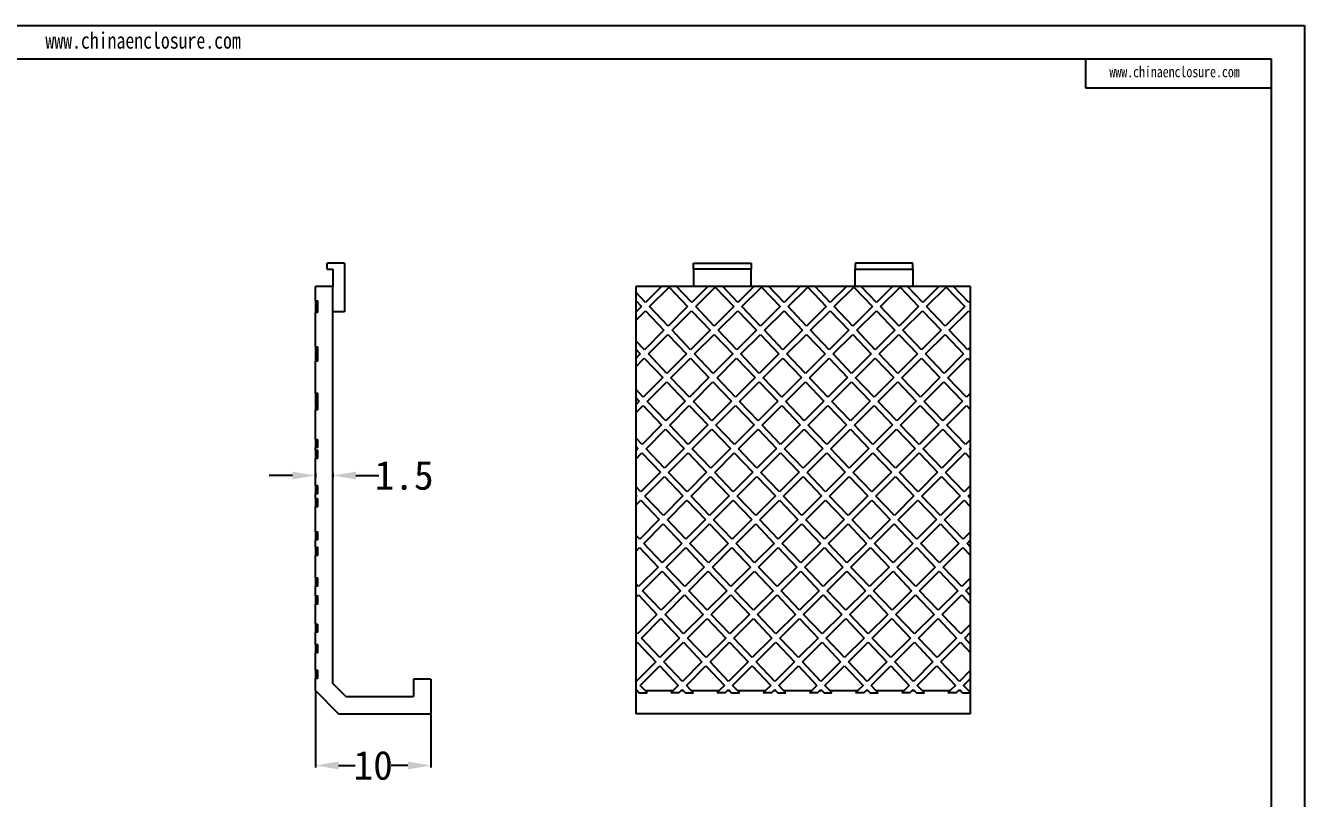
# Model space of a CAD drawing. Header units: millimetres. Extents: x -2140 to -1200, y 2406 to 2649.
# Drawn here: x -1310.7 to -1199.9, y 2460.9 to 2527.8 of the extents above; entities that cross this region are included whole.
import ezdxf

# ---------------------------------------------------------------- set-up
doc = ezdxf.new("R2010")
doc.units = ezdxf.units.MM
doc.layers.add('文字', color=81, linetype='Continuous')
doc.styles.add('宋体', font='', dxfattribs={"width": 0.8, "height": 3.5})
doc.styles.get('宋体').set_extended_font_data('SimSun')
doc.dimstyles.new('2.5', dxfattribs={"dimtxt": 2.5, "dimasz": 2, "dimexe": 0.18, "dimexo": 0.0625, "dimgap": 0.09, "dimtad": 0, "dimdsep": 46, "dimtxsty": 'Standard', "dimcen": 2, "dimclrd": 3, "dimclre": 3, "dimclrt": 256, "dimadec": 0, "dimazin": 2, "dimtfac": 1, "dimtofl": 0, "dimtmove": 0, "dimatfit": 3, "dimfxl": 0, "dimtolj": 1, "dimtzin": 0, "dimarcsym": 0})

# ---------------------------------------------------------------- blocks, each defined once
blk = doc.blocks.new('*D167')
at = {"color": 3, "lineweight": -2, "transparency": 16777216}
for p, q in [((-1287.55, 2488.85), (-1289.55, 2488.85)), ((-1285.55, 2489.09), (-1285.55, 2488.67)), ((-1284.05, 2489.09), (-1284.05, 2488.67)), ((-1282.05, 2488.85), (-1280.05, 2488.85))]:
    blk.add_line(p, q, dxfattribs=at)
at = {"color": 3, "transparency": 16777216}
for points in [[(-1287.55, 2489.18), (-1287.55, 2488.51), (-1285.55, 2488.85)], [(-1282.05, 2489.18), (-1282.05, 2488.51), (-1284.05, 2488.85)]]:
    blk.add_solid(points, dxfattribs=at)
at = {"layer": 'Defpoints', "color": 0, "transparency": 16777216}
for p in [(-1285.55, 2489.16), (-1284.05, 2489.16), (-1284.05, 2488.85)]:
    blk.add_point(p, dxfattribs=at)
at = {"transparency": 16777216, "insert": (-1277.87, 2488.85), "char_height": 2.5, "attachment_point": 5}
blk.add_mtext('\\A1;1.5', dxfattribs=at)
blk = doc.blocks.new('*D168')
at = {"color": 3, "lineweight": -2, "transparency": 16777216}
for p, q in [((-1285.55, 2470.16), (-1285.55, 2463.56)), ((-1275.55, 2468.16), (-1275.55, 2463.56)), ((-1283.55, 2463.74), (-1282.1, 2463.74)), ((-1277.55, 2463.74), (-1279, 2463.74))]:
    blk.add_line(p, q, dxfattribs=at)
at = {"color": 3, "transparency": 16777216}
for points in [[(-1283.55, 2464.08), (-1283.55, 2463.41), (-1285.55, 2463.74)], [(-1277.55, 2464.08), (-1277.55, 2463.41), (-1275.55, 2463.74)]]:
    blk.add_solid(points, dxfattribs=at)
at = {"layer": 'Defpoints', "color": 0, "transparency": 16777216}
for p in [(-1285.55, 2470.22), (-1275.55, 2468.22), (-1285.55, 2463.74)]:
    blk.add_point(p, dxfattribs=at)
at = {"transparency": 16777216, "insert": (-1280.55, 2463.74), "char_height": 2.5, "attachment_point": 5}
blk.add_mtext('\\A1;10', dxfattribs=at)

msp = doc.modelspace()

# ---------------------------------------------------------------- linework, layer by layer
for p, q in [((-1371.67, 2527.808), (-1199.903, 2527.808)), ((-1199.903, 2527.808), (-1199.903, 2406.357)), ((-1367.226, 2524.917), (-1202.795, 2524.917)), ((-1218.86, 2524.917), (-1218.86, 2522.406)), ((-1202.795, 2524.917), (-1202.795, 2409.248)), ((-1218.86, 2522.406), (-1202.795, 2522.406))]:
    msp.add_line(p, q)
at = {"color": 7, "linetype": 'Continuous', "lineweight": 25}
for p, q in [((-1284.548, 2506.724), (-1284.548, 2507.224)), ((-1283.048, 2507.224), (-1284.548, 2507.224)), ((-1284.548, 2506.724), (-1284.048, 2506.724)), ((-1284.048, 2506.724), (-1284.048, 2505.224)), ((-1283.048, 2507.224), (-1283.048, 2503.024)), ((-1252.817, 2507.224), (-1247.817, 2507.224)), ((-1252.817, 2506.724), (-1252.817, 2507.224)), ((-1247.817, 2506.724), (-1252.817, 2506.724)), ((-1252.817, 2506.724), (-1252.817, 2505.224)), ((-1247.817, 2507.224), (-1247.817, 2506.724)), ((-1247.817, 2505.224), (-1247.817, 2506.724)), ((-1233.817, 2507.224), (-1238.817, 2507.224)), ((-1238.817, 2507.224), (-1238.817, 2506.724)), ((-1238.817, 2506.724), (-1233.817, 2506.724)), ((-1238.817, 2505.224), (-1238.817, 2506.724)), ((-1233.817, 2506.724), (-1233.817, 2507.224)), ((-1233.817, 2506.724), (-1233.817, 2505.224)), ((-1285.548, 2503.981), (-1285.548, 2505.224)), ((-1284.048, 2505.224), (-1285.548, 2505.224)), ((-1284.048, 2470.845), (-1284.048, 2505.224)), ((-1257.817, 2505.224), (-1257.817, 2504.731)), ((-1255.574, 2505.224), (-1257.817, 2505.224)), ((-1255.574, 2505.224), (-1256.964, 2503.834)), ((-1254.285, 2505.224), (-1255.574, 2505.224)), ((-1252.964, 2503.834), (-1254.285, 2505.224)), ((-1251.574, 2505.224), (-1254.285, 2505.224)), ((-1251.574, 2505.224), (-1252.964, 2503.834)), ((-1250.285, 2505.224), (-1251.574, 2505.224)), ((-1248.964, 2503.834), (-1250.285, 2505.224)), ((-1247.574, 2505.224), (-1250.285, 2505.224)), ((-1247.574, 2505.224), (-1248.964, 2503.834)), ((-1246.285, 2505.224), (-1247.574, 2505.224)), ((-1244.964, 2503.834), (-1246.285, 2505.224)), ((-1243.574, 2505.224), (-1246.285, 2505.224)), ((-1243.574, 2505.224), (-1244.964, 2503.834)), ((-1242.285, 2505.224), (-1243.574, 2505.224)), ((-1240.964, 2503.834), (-1242.285, 2505.224)), ((-1239.574, 2505.224), (-1242.285, 2505.224)), ((-1239.574, 2505.224), (-1240.964, 2503.834)), ((-1238.285, 2505.224), (-1239.574, 2505.224)), ((-1236.964, 2503.834), (-1238.285, 2505.224)), ((-1235.574, 2505.224), (-1238.285, 2505.224)), ((-1235.574, 2505.224), (-1236.964, 2503.834)), ((-1234.285, 2505.224), (-1235.574, 2505.224)), ((-1232.964, 2503.834), (-1234.285, 2505.224)), ((-1231.574, 2505.224), (-1234.285, 2505.224)), ((-1231.574, 2505.224), (-1232.964, 2503.834)), ((-1230.285, 2505.224), (-1231.574, 2505.224)), ((-1228.964, 2503.834), (-1230.285, 2505.224)), ((-1228.817, 2505.224), (-1230.285, 2505.224)), ((-1228.817, 2503.981), (-1228.817, 2505.224)), ((-1256.964, 2503.834), (-1257.817, 2504.731)), ((-1257.817, 2504.731), (-1257.817, 2504.006)), ((-1256.619, 2503.472), (-1254.922, 2505.169)), ((-1254.922, 2505.169), (-1253.318, 2503.48)), ((-1252.619, 2503.472), (-1250.922, 2505.169)), ((-1250.922, 2505.169), (-1249.318, 2503.48)), ((-1248.619, 2503.472), (-1246.922, 2505.169)), ((-1246.922, 2505.169), (-1245.318, 2503.48)), ((-1244.619, 2503.472), (-1242.922, 2505.169)), ((-1242.922, 2505.169), (-1241.318, 2503.48)), ((-1240.619, 2503.472), (-1238.922, 2505.169)), ((-1238.922, 2505.169), (-1237.318, 2503.48)), ((-1236.619, 2503.472), (-1234.922, 2505.169)), ((-1234.922, 2505.169), (-1233.318, 2503.48)), ((-1232.619, 2503.472), (-1230.922, 2505.169)), ((-1230.922, 2505.169), (-1229.318, 2503.48)), ((-1285.548, 2503.981), (-1285.348, 2503.981)), ((-1285.548, 2503.981), (-1285.548, 2503.834)), ((-1285.548, 2503.834), (-1285.348, 2503.834)), ((-1285.548, 2503.834), (-1285.548, 2503.48)), ((-1285.348, 2503.48), (-1285.548, 2503.48)), ((-1285.548, 2503.48), (-1285.548, 2503.118)), ((-1285.548, 2503.118), (-1285.348, 2503.118)), ((-1285.548, 2503.118), (-1285.548, 2502.954)), ((-1285.348, 2502.954), (-1285.348, 2503.981)), ((-1283.048, 2503.024), (-1284.048, 2503.024)), ((-1257.817, 2504.006), (-1257.817, 2502.981)), ((-1257.817, 2504.006), (-1257.318, 2503.48)), ((-1257.318, 2503.48), (-1257.817, 2502.981)), ((-1257.817, 2502.274), (-1256.973, 2503.118)), ((-1256.973, 2503.118), (-1255.368, 2501.43)), ((-1255.014, 2501.784), (-1256.619, 2503.472)), ((-1253.318, 2503.48), (-1255.014, 2501.784)), ((-1254.67, 2501.421), (-1252.973, 2503.118)), ((-1252.973, 2503.118), (-1251.368, 2501.43)), ((-1251.014, 2501.784), (-1252.619, 2503.472)), ((-1249.318, 2503.48), (-1251.014, 2501.784)), ((-1250.67, 2501.421), (-1248.973, 2503.118)), ((-1248.973, 2503.118), (-1247.368, 2501.43)), ((-1247.014, 2501.784), (-1248.619, 2503.472)), ((-1245.318, 2503.48), (-1247.014, 2501.784)), ((-1246.67, 2501.421), (-1244.973, 2503.118)), ((-1244.973, 2503.118), (-1243.368, 2501.43)), ((-1243.014, 2501.784), (-1244.619, 2503.472)), ((-1241.318, 2503.48), (-1243.014, 2501.784)), ((-1242.67, 2501.421), (-1240.973, 2503.118)), ((-1240.973, 2503.118), (-1239.368, 2501.43)), ((-1239.014, 2501.784), (-1240.619, 2503.472)), ((-1237.318, 2503.48), (-1239.014, 2501.784)), ((-1238.67, 2501.421), (-1236.973, 2503.118)), ((-1236.973, 2503.118), (-1235.368, 2501.43)), ((-1235.014, 2501.784), (-1236.619, 2503.472)), ((-1233.318, 2503.48), (-1235.014, 2501.784)), ((-1234.67, 2501.421), (-1232.973, 2503.118)), ((-1232.973, 2503.118), (-1231.368, 2501.43)), ((-1231.014, 2501.784), (-1232.619, 2503.472)), ((-1229.318, 2503.48), (-1231.014, 2501.784)), ((-1230.67, 2501.421), (-1228.973, 2503.118)), ((-1228.973, 2503.118), (-1228.817, 2502.954)), ((-1228.817, 2503.981), (-1228.964, 2503.834)), ((-1228.817, 2502.954), (-1228.817, 2503.981)), ((-1285.548, 2499.981), (-1285.548, 2502.954)), ((-1285.348, 2502.954), (-1285.548, 2502.954)), ((-1257.817, 2502.981), (-1257.817, 2502.274)), ((-1257.817, 2502.274), (-1257.817, 2500.524)), ((-1228.817, 2499.981), (-1228.817, 2502.954)), ((-1255.368, 2501.43), (-1257.065, 2499.733)), ((-1256.72, 2499.371), (-1255.023, 2501.068)), ((-1255.023, 2501.068), (-1253.419, 2499.38)), ((-1253.065, 2499.733), (-1254.67, 2501.421)), ((-1251.368, 2501.43), (-1253.065, 2499.733)), ((-1252.72, 2499.371), (-1251.023, 2501.068)), ((-1251.023, 2501.068), (-1249.419, 2499.38)), ((-1249.065, 2499.733), (-1250.67, 2501.421)), ((-1247.368, 2501.43), (-1249.065, 2499.733)), ((-1248.72, 2499.371), (-1247.023, 2501.068)), ((-1247.023, 2501.068), (-1245.419, 2499.38)), ((-1245.065, 2499.733), (-1246.67, 2501.421)), ((-1243.368, 2501.43), (-1245.065, 2499.733)), ((-1244.72, 2499.371), (-1243.023, 2501.068)), ((-1243.023, 2501.068), (-1241.419, 2499.38)), ((-1241.065, 2499.733), (-1242.67, 2501.421)), ((-1239.368, 2501.43), (-1241.065, 2499.733)), ((-1240.72, 2499.371), (-1239.023, 2501.068)), ((-1239.023, 2501.068), (-1237.419, 2499.38)), ((-1237.065, 2499.733), (-1238.67, 2501.421)), ((-1235.368, 2501.43), (-1237.065, 2499.733)), ((-1236.72, 2499.371), (-1235.023, 2501.068)), ((-1235.023, 2501.068), (-1233.419, 2499.38)), ((-1233.065, 2499.733), (-1234.67, 2501.421)), ((-1231.368, 2501.43), (-1233.065, 2499.733)), ((-1232.72, 2499.371), (-1231.023, 2501.068)), ((-1231.023, 2501.068), (-1229.419, 2499.38)), ((-1229.065, 2499.733), (-1230.67, 2501.421)), ((-1285.548, 2499.981), (-1285.348, 2499.981)), ((-1285.548, 2499.981), (-1285.548, 2499.733)), ((-1285.548, 2499.733), (-1285.348, 2499.733)), ((-1285.548, 2499.733), (-1285.548, 2499.38)), ((-1285.348, 2498.747), (-1285.348, 2499.981)), ((-1257.065, 2499.733), (-1257.817, 2500.524)), ((-1257.817, 2500.524), (-1257.817, 2499.798)), ((-1257.817, 2499.798), (-1257.817, 2498.981)), ((-1257.817, 2499.798), (-1257.419, 2499.38)), ((-1228.817, 2499.981), (-1229.065, 2499.733)), ((-1228.817, 2498.747), (-1228.817, 2499.981)), ((-1285.348, 2499.38), (-1285.548, 2499.38)), ((-1285.548, 2499.38), (-1285.548, 2499.017)), ((-1285.548, 2499.017), (-1285.548, 2498.747)), ((-1285.548, 2499.017), (-1285.348, 2499.017)), ((-1285.548, 2495.981), (-1285.548, 2498.747)), ((-1285.348, 2498.747), (-1285.548, 2498.747)), ((-1257.419, 2499.38), (-1257.817, 2498.981)), ((-1257.817, 2498.274), (-1257.074, 2499.017)), ((-1257.817, 2498.981), (-1257.817, 2498.274)), ((-1257.074, 2499.017), (-1255.469, 2497.329)), ((-1255.115, 2497.683), (-1256.72, 2499.371)), ((-1253.419, 2499.38), (-1255.115, 2497.683)), ((-1254.771, 2497.32), (-1253.074, 2499.017)), ((-1253.074, 2499.017), (-1251.469, 2497.329)), ((-1251.115, 2497.683), (-1252.72, 2499.371)), ((-1249.419, 2499.38), (-1251.115, 2497.683)), ((-1250.771, 2497.32), (-1249.074, 2499.017)), ((-1249.074, 2499.017), (-1247.469, 2497.329)), ((-1247.115, 2497.683), (-1248.72, 2499.371)), ((-1245.419, 2499.38), (-1247.115, 2497.683)), ((-1246.771, 2497.32), (-1245.074, 2499.017)), ((-1245.074, 2499.017), (-1243.469, 2497.329)), ((-1243.115, 2497.683), (-1244.72, 2499.371)), ((-1241.419, 2499.38), (-1243.115, 2497.683)), ((-1242.771, 2497.32), (-1241.074, 2499.017)), ((-1241.074, 2499.017), (-1239.469, 2497.329)), ((-1239.115, 2497.683), (-1240.72, 2499.371)), ((-1237.419, 2499.38), (-1239.115, 2497.683)), ((-1238.771, 2497.32), (-1237.074, 2499.017)), ((-1237.074, 2499.017), (-1235.469, 2497.329)), ((-1235.115, 2497.683), (-1236.72, 2499.371)), ((-1233.419, 2499.38), (-1235.115, 2497.683)), ((-1234.771, 2497.32), (-1233.074, 2499.017)), ((-1233.074, 2499.017), (-1231.469, 2497.329)), ((-1231.115, 2497.683), (-1232.72, 2499.371)), ((-1229.419, 2499.38), (-1231.115, 2497.683)), ((-1230.771, 2497.32), (-1229.074, 2499.017)), ((-1229.074, 2499.017), (-1228.817, 2498.747)), ((-1228.817, 2495.981), (-1228.817, 2498.747)), ((-1257.817, 2498.274), (-1257.817, 2496.317)), ((-1255.469, 2497.329), (-1257.166, 2495.632)), ((-1256.821, 2495.27), (-1255.124, 2496.967)), ((-1255.124, 2496.967), (-1253.52, 2495.279)), ((-1253.166, 2495.632), (-1254.771, 2497.32)), ((-1251.469, 2497.329), (-1253.166, 2495.632)), ((-1252.821, 2495.27), (-1251.124, 2496.967)), ((-1251.124, 2496.967), (-1249.52, 2495.279)), ((-1249.166, 2495.632), (-1250.771, 2497.32)), ((-1247.469, 2497.329), (-1249.166, 2495.632)), ((-1248.821, 2495.27), (-1247.124, 2496.967)), ((-1247.124, 2496.967), (-1245.52, 2495.279)), ((-1245.166, 2495.632), (-1246.771, 2497.32)), ((-1243.469, 2497.329), (-1245.166, 2495.632)), ((-1244.821, 2495.27), (-1243.124, 2496.967)), ((-1243.124, 2496.967), (-1241.52, 2495.279)), ((-1241.166, 2495.632), (-1242.771, 2497.32)), ((-1239.469, 2497.329), (-1241.166, 2495.632)), ((-1240.821, 2495.27), (-1239.124, 2496.967)), ((-1239.124, 2496.967), (-1237.52, 2495.279)), ((-1237.166, 2495.632), (-1238.771, 2497.32)), ((-1235.469, 2497.329), (-1237.166, 2495.632)), ((-1236.821, 2495.27), (-1235.124, 2496.967)), ((-1235.124, 2496.967), (-1233.52, 2495.279)), ((-1233.166, 2495.632), (-1234.771, 2497.32)), ((-1231.469, 2497.329), (-1233.166, 2495.632)), ((-1232.821, 2495.27), (-1231.124, 2496.967)), ((-1231.124, 2496.967), (-1229.52, 2495.279)), ((-1229.166, 2495.632), (-1230.771, 2497.32)), ((-1285.548, 2495.981), (-1285.348, 2495.981)), ((-1285.548, 2495.981), (-1285.548, 2495.632)), ((-1285.548, 2495.632), (-1285.348, 2495.632)), ((-1285.548, 2495.632), (-1285.548, 2495.279)), ((-1285.348, 2495.279), (-1285.548, 2495.279)), ((-1285.548, 2495.279), (-1285.548, 2495.274)), ((-1285.548, 2495.265), (-1285.548, 2495.274)), ((-1285.348, 2495.274), (-1285.548, 2495.274)), ((-1285.548, 2495.265), (-1285.348, 2495.265)), ((-1285.548, 2495.265), (-1285.548, 2494.916)), ((-1285.348, 2495.274), (-1285.348, 2495.981)), ((-1285.348, 2494.539), (-1285.348, 2495.265)), ((-1257.166, 2495.632), (-1257.817, 2496.317)), ((-1257.817, 2496.317), (-1257.817, 2495.591)), ((-1257.817, 2495.591), (-1257.817, 2494.981)), ((-1257.817, 2495.591), (-1257.52, 2495.279)), ((-1257.52, 2495.279), (-1257.817, 2494.981)), ((-1255.216, 2493.582), (-1256.821, 2495.27)), ((-1253.52, 2495.279), (-1255.216, 2493.582)), ((-1251.216, 2493.582), (-1252.821, 2495.27)), ((-1249.52, 2495.279), (-1251.216, 2493.582)), ((-1247.216, 2493.582), (-1248.821, 2495.27)), ((-1245.52, 2495.279), (-1247.216, 2493.582)), ((-1243.216, 2493.582), (-1244.821, 2495.27)), ((-1241.52, 2495.279), (-1243.216, 2493.582)), ((-1239.216, 2493.582), (-1240.821, 2495.27)), ((-1237.52, 2495.279), (-1239.216, 2493.582)), ((-1235.216, 2493.582), (-1236.821, 2495.27)), ((-1233.52, 2495.279), (-1235.216, 2493.582)), ((-1231.216, 2493.582), (-1232.821, 2495.27)), ((-1229.52, 2495.279), (-1231.216, 2493.582)), ((-1228.817, 2495.981), (-1229.166, 2495.632)), ((-1228.821, 2495.27), (-1228.817, 2495.274)), ((-1228.817, 2495.265), (-1228.821, 2495.27)), ((-1228.817, 2495.274), (-1228.817, 2495.981)), ((-1228.817, 2495.265), (-1228.817, 2495.274)), ((-1228.817, 2494.539), (-1228.817, 2495.265)), ((-1285.548, 2494.916), (-1285.348, 2494.916)), ((-1285.548, 2494.916), (-1285.548, 2494.539)), ((-1285.548, 2491.981), (-1285.548, 2494.539)), ((-1285.348, 2494.539), (-1285.548, 2494.539)), ((-1257.817, 2494.981), (-1257.817, 2494.274)), ((-1257.817, 2494.274), (-1257.175, 2494.916)), ((-1257.817, 2494.274), (-1257.817, 2492.11)), ((-1257.175, 2494.916), (-1255.57, 2493.228)), ((-1254.872, 2493.219), (-1253.175, 2494.916)), ((-1253.175, 2494.916), (-1251.57, 2493.228)), ((-1250.872, 2493.219), (-1249.175, 2494.916)), ((-1249.175, 2494.916), (-1247.57, 2493.228)), ((-1246.872, 2493.219), (-1245.175, 2494.916)), ((-1245.175, 2494.916), (-1243.57, 2493.228)), ((-1242.872, 2493.219), (-1241.175, 2494.916)), ((-1241.175, 2494.916), (-1239.57, 2493.228)), ((-1238.872, 2493.219), (-1237.175, 2494.916)), ((-1237.175, 2494.916), (-1235.57, 2493.228)), ((-1234.872, 2493.219), (-1233.175, 2494.916)), ((-1233.175, 2494.916), (-1231.57, 2493.228)), ((-1230.872, 2493.219), (-1229.175, 2494.916)), ((-1229.175, 2494.916), (-1228.817, 2494.539)), ((-1228.817, 2491.981), (-1228.817, 2494.539)), ((-1255.57, 2493.228), (-1257.267, 2491.531)), ((-1253.267, 2491.531), (-1254.872, 2493.219)), ((-1251.57, 2493.228), (-1253.267, 2491.531)), ((-1249.267, 2491.531), (-1250.872, 2493.219)), ((-1247.57, 2493.228), (-1249.267, 2491.531)), ((-1245.267, 2491.531), (-1246.872, 2493.219)), ((-1243.57, 2493.228), (-1245.267, 2491.531)), ((-1241.267, 2491.531), (-1242.872, 2493.219)), ((-1239.57, 2493.228), (-1241.267, 2491.531)), ((-1237.267, 2491.531), (-1238.872, 2493.219)), ((-1235.57, 2493.228), (-1237.267, 2491.531)), ((-1233.267, 2491.531), (-1234.872, 2493.219)), ((-1231.57, 2493.228), (-1233.267, 2491.531)), ((-1229.267, 2491.531), (-1230.872, 2493.219)), ((-1285.548, 2491.981), (-1285.348, 2491.981)), ((-1285.548, 2491.981), (-1285.548, 2491.531)), ((-1285.348, 2491.274), (-1285.348, 2491.981)), ((-1257.267, 2491.531), (-1257.817, 2492.11)), ((-1257.817, 2492.11), (-1257.817, 2491.384)), ((-1256.922, 2491.169), (-1255.225, 2492.866)), ((-1255.225, 2492.866), (-1253.62, 2491.178)), ((-1252.922, 2491.169), (-1251.225, 2492.866)), ((-1251.225, 2492.866), (-1249.62, 2491.178)), ((-1248.922, 2491.169), (-1247.225, 2492.866)), ((-1247.225, 2492.866), (-1245.62, 2491.178)), ((-1244.922, 2491.169), (-1243.225, 2492.866)), ((-1243.225, 2492.866), (-1241.62, 2491.178)), ((-1240.922, 2491.169), (-1239.225, 2492.866)), ((-1239.225, 2492.866), (-1237.62, 2491.178)), ((-1236.922, 2491.169), (-1235.225, 2492.866)), ((-1235.225, 2492.866), (-1233.62, 2491.178)), ((-1232.922, 2491.169), (-1231.225, 2492.866)), ((-1231.225, 2492.866), (-1229.62, 2491.178)), ((-1228.817, 2491.981), (-1229.267, 2491.531)), ((-1228.817, 2491.274), (-1228.817, 2491.981)), ((-1285.548, 2491.531), (-1285.348, 2491.531)), ((-1285.548, 2491.531), (-1285.548, 2491.274)), ((-1285.548, 2491.058), (-1285.548, 2491.274)), ((-1285.348, 2491.274), (-1285.548, 2491.274)), ((-1285.548, 2491.058), (-1285.348, 2491.058)), ((-1285.548, 2491.058), (-1285.548, 2490.815)), ((-1285.348, 2490.332), (-1285.348, 2491.058)), ((-1257.817, 2491.384), (-1257.817, 2490.981)), ((-1257.817, 2491.384), (-1257.62, 2491.178)), ((-1257.62, 2491.178), (-1257.817, 2490.981)), ((-1257.817, 2490.981), (-1257.817, 2490.274)), ((-1255.317, 2489.481), (-1256.922, 2491.169)), ((-1253.62, 2491.178), (-1255.317, 2489.481)), ((-1251.317, 2489.481), (-1252.922, 2491.169)), ((-1249.62, 2491.178), (-1251.317, 2489.481)), ((-1247.317, 2489.481), (-1248.922, 2491.169)), ((-1245.62, 2491.178), (-1247.317, 2489.481)), ((-1243.317, 2489.481), (-1244.922, 2491.169)), ((-1241.62, 2491.178), (-1243.317, 2489.481)), ((-1239.317, 2489.481), (-1240.922, 2491.169)), ((-1237.62, 2491.178), (-1239.317, 2489.481)), ((-1235.317, 2489.481), (-1236.922, 2491.169)), ((-1233.62, 2491.178), (-1235.317, 2489.481)), ((-1231.317, 2489.481), (-1232.922, 2491.169)), ((-1229.62, 2491.178), (-1231.317, 2489.481)), ((-1228.922, 2491.169), (-1228.817, 2491.274)), ((-1228.817, 2491.058), (-1228.922, 2491.169)), ((-1228.817, 2491.058), (-1228.817, 2491.274)), ((-1228.817, 2490.332), (-1228.817, 2491.058)), ((-1285.548, 2490.815), (-1285.348, 2490.815)), ((-1285.548, 2490.815), (-1285.548, 2490.332)), ((-1285.548, 2487.981), (-1285.548, 2490.332)), ((-1285.348, 2490.332), (-1285.548, 2490.332)), ((-1257.817, 2490.274), (-1257.276, 2490.815)), ((-1257.817, 2490.274), (-1257.817, 2487.903)), ((-1257.276, 2490.815), (-1255.671, 2489.127)), ((-1254.973, 2489.118), (-1253.276, 2490.815)), ((-1253.276, 2490.815), (-1251.671, 2489.127)), ((-1250.973, 2489.118), (-1249.276, 2490.815)), ((-1249.276, 2490.815), (-1247.671, 2489.127)), ((-1246.973, 2489.118), (-1245.276, 2490.815)), ((-1245.276, 2490.815), (-1243.671, 2489.127)), ((-1242.973, 2489.118), (-1241.276, 2490.815)), ((-1241.276, 2490.815), (-1239.671, 2489.127)), ((-1238.973, 2489.118), (-1237.276, 2490.815)), ((-1237.276, 2490.815), (-1235.671, 2489.127)), ((-1234.973, 2489.118), (-1233.276, 2490.815)), ((-1233.276, 2490.815), (-1231.671, 2489.127)), ((-1230.973, 2489.118), (-1229.276, 2490.815)), ((-1229.276, 2490.815), (-1228.817, 2490.332)), ((-1228.817, 2487.981), (-1228.817, 2490.332)), ((-1255.671, 2489.127), (-1257.368, 2487.43)), ((-1257.023, 2487.068), (-1255.326, 2488.765)), ((-1255.326, 2488.765), (-1253.721, 2487.077)), ((-1253.368, 2487.43), (-1254.973, 2489.118)), ((-1251.671, 2489.127), (-1253.368, 2487.43)), ((-1253.023, 2487.068), (-1251.326, 2488.765)), ((-1251.326, 2488.765), (-1249.721, 2487.077)), ((-1249.368, 2487.43), (-1250.973, 2489.118)), ((-1247.671, 2489.127), (-1249.368, 2487.43)), ((-1249.023, 2487.068), (-1247.326, 2488.765)), ((-1247.326, 2488.765), (-1245.721, 2487.077)), ((-1245.368, 2487.43), (-1246.973, 2489.118)), ((-1243.671, 2489.127), (-1245.368, 2487.43)), ((-1245.023, 2487.068), (-1243.326, 2488.765)), ((-1243.326, 2488.765), (-1241.721, 2487.077)), ((-1241.368, 2487.43), (-1242.973, 2489.118)), ((-1239.671, 2489.127), (-1241.368, 2487.43)), ((-1241.023, 2487.068), (-1239.326, 2488.765)), ((-1239.326, 2488.765), (-1237.721, 2487.077)), ((-1237.368, 2487.43), (-1238.973, 2489.118)), ((-1235.671, 2489.127), (-1237.368, 2487.43)), ((-1237.023, 2487.068), (-1235.326, 2488.765)), ((-1235.326, 2488.765), (-1233.721, 2487.077)), ((-1233.368, 2487.43), (-1234.973, 2489.118)), ((-1231.671, 2489.127), (-1233.368, 2487.43)), ((-1233.023, 2487.068), (-1231.326, 2488.765)), ((-1231.326, 2488.765), (-1229.721, 2487.077)), ((-1229.368, 2487.43), (-1230.973, 2489.118)), ((-1285.548, 2487.981), (-1285.348, 2487.981)), ((-1285.548, 2487.981), (-1285.548, 2487.43)), ((-1285.348, 2487.274), (-1285.348, 2487.981)), ((-1257.368, 2487.43), (-1257.817, 2487.903)), ((-1257.817, 2487.903), (-1257.817, 2487.177)), ((-1228.817, 2487.981), (-1229.368, 2487.43)), ((-1228.817, 2487.274), (-1228.817, 2487.981)), ((-1285.548, 2487.43), (-1285.348, 2487.43)), ((-1285.548, 2487.43), (-1285.548, 2487.274)), ((-1285.548, 2486.851), (-1285.548, 2487.274)), ((-1285.348, 2487.274), (-1285.548, 2487.274)), ((-1285.548, 2486.851), (-1285.348, 2486.851)), ((-1285.548, 2486.851), (-1285.548, 2486.714)), ((-1285.548, 2486.714), (-1285.348, 2486.714)), ((-1285.548, 2486.714), (-1285.548, 2486.125)), ((-1285.348, 2486.125), (-1285.348, 2486.851)), ((-1257.817, 2487.177), (-1257.817, 2486.981)), ((-1257.817, 2487.177), (-1257.721, 2487.077)), ((-1257.721, 2487.077), (-1257.817, 2486.981)), ((-1257.817, 2486.981), (-1257.817, 2486.274)), ((-1257.817, 2486.274), (-1257.377, 2486.714)), ((-1257.377, 2486.714), (-1255.772, 2485.026)), ((-1255.418, 2485.38), (-1257.023, 2487.068)), ((-1253.721, 2487.077), (-1255.418, 2485.38)), ((-1255.074, 2485.017), (-1253.377, 2486.714)), ((-1253.377, 2486.714), (-1251.772, 2485.026)), ((-1251.418, 2485.38), (-1253.023, 2487.068)), ((-1249.721, 2487.077), (-1251.418, 2485.38)), ((-1251.074, 2485.017), (-1249.377, 2486.714)), ((-1249.377, 2486.714), (-1247.772, 2485.026)), ((-1247.418, 2485.38), (-1249.023, 2487.068)), ((-1245.721, 2487.077), (-1247.418, 2485.38)), ((-1247.074, 2485.017), (-1245.377, 2486.714)), ((-1245.377, 2486.714), (-1243.772, 2485.026)), ((-1243.418, 2485.38), (-1245.023, 2487.068)), ((-1241.721, 2487.077), (-1243.418, 2485.38)), ((-1243.074, 2485.017), (-1241.377, 2486.714)), ((-1241.377, 2486.714), (-1239.772, 2485.026)), ((-1239.418, 2485.38), (-1241.023, 2487.068)), ((-1237.721, 2487.077), (-1239.418, 2485.38)), ((-1239.074, 2485.017), (-1237.377, 2486.714)), ((-1237.377, 2486.714), (-1235.772, 2485.026)), ((-1235.418, 2485.38), (-1237.023, 2487.068)), ((-1233.721, 2487.077), (-1235.418, 2485.38)), ((-1235.074, 2485.017), (-1233.377, 2486.714)), ((-1233.377, 2486.714), (-1231.772, 2485.026)), ((-1231.418, 2485.38), (-1233.023, 2487.068)), ((-1229.721, 2487.077), (-1231.418, 2485.38)), ((-1231.074, 2485.017), (-1229.377, 2486.714)), ((-1229.377, 2486.714), (-1228.817, 2486.125)), ((-1229.023, 2487.068), (-1228.817, 2487.274)), ((-1228.817, 2486.851), (-1229.023, 2487.068)), ((-1228.817, 2486.851), (-1228.817, 2487.274)), ((-1228.817, 2486.125), (-1228.817, 2486.851)), ((-1285.548, 2483.981), (-1285.548, 2486.125)), ((-1285.348, 2486.125), (-1285.548, 2486.125)), ((-1257.817, 2486.274), (-1257.817, 2483.695)), ((-1228.817, 2483.981), (-1228.817, 2486.125)), ((-1255.772, 2485.026), (-1257.469, 2483.329)), ((-1257.124, 2482.967), (-1255.427, 2484.664)), ((-1255.427, 2484.664), (-1253.822, 2482.976)), ((-1253.469, 2483.329), (-1255.074, 2485.017)), ((-1251.772, 2485.026), (-1253.469, 2483.329)), ((-1253.124, 2482.967), (-1251.427, 2484.664)), ((-1251.427, 2484.664), (-1249.822, 2482.976)), ((-1249.469, 2483.329), (-1251.074, 2485.017)), ((-1247.772, 2485.026), (-1249.469, 2483.329)), ((-1249.124, 2482.967), (-1247.427, 2484.664)), ((-1247.427, 2484.664), (-1245.822, 2482.976)), ((-1245.469, 2483.329), (-1247.074, 2485.017)), ((-1243.772, 2485.026), (-1245.469, 2483.329)), ((-1245.124, 2482.967), (-1243.427, 2484.664)), ((-1243.427, 2484.664), (-1241.822, 2482.976)), ((-1241.469, 2483.329), (-1243.074, 2485.017)), ((-1239.772, 2485.026), (-1241.469, 2483.329)), ((-1241.124, 2482.967), (-1239.427, 2484.664)), ((-1239.427, 2484.664), (-1237.822, 2482.976)), ((-1237.469, 2483.329), (-1239.074, 2485.017)), ((-1235.772, 2485.026), (-1237.469, 2483.329)), ((-1237.124, 2482.967), (-1235.427, 2484.664)), ((-1235.427, 2484.664), (-1233.822, 2482.976)), ((-1233.469, 2483.329), (-1235.074, 2485.017)), ((-1231.772, 2485.026), (-1233.469, 2483.329)), ((-1233.124, 2482.967), (-1231.427, 2484.664)), ((-1231.427, 2484.664), (-1229.822, 2482.976)), ((-1229.469, 2483.329), (-1231.074, 2485.017)), ((-1285.548, 2483.981), (-1285.348, 2483.981)), ((-1285.548, 2483.981), (-1285.548, 2483.329)), ((-1285.548, 2483.329), (-1285.348, 2483.329)), ((-1285.548, 2483.329), (-1285.548, 2483.274)), ((-1285.548, 2482.644), (-1285.548, 2483.274)), ((-1285.348, 2483.274), (-1285.548, 2483.274)), ((-1285.348, 2483.274), (-1285.348, 2483.981)), ((-1257.469, 2483.329), (-1257.817, 2483.695)), ((-1257.817, 2483.695), (-1257.817, 2482.274)), ((-1228.817, 2483.981), (-1229.469, 2483.329)), ((-1229.124, 2482.967), (-1228.817, 2483.274)), ((-1228.817, 2483.274), (-1228.817, 2483.981)), ((-1228.817, 2482.644), (-1228.817, 2483.274)), ((-1285.548, 2482.644), (-1285.348, 2482.644)), ((-1285.548, 2482.644), (-1285.548, 2482.613)), ((-1285.548, 2482.613), (-1285.348, 2482.613)), ((-1285.548, 2482.613), (-1285.548, 2481.918)), ((-1285.348, 2481.918), (-1285.348, 2482.644)), ((-1257.817, 2482.274), (-1257.478, 2482.613)), ((-1257.817, 2482.274), (-1257.817, 2479.488)), ((-1257.478, 2482.613), (-1255.873, 2480.925)), ((-1255.519, 2481.279), (-1257.124, 2482.967)), ((-1253.822, 2482.976), (-1255.519, 2481.279)), ((-1255.175, 2480.916), (-1253.478, 2482.613)), ((-1253.478, 2482.613), (-1251.873, 2480.925)), ((-1251.519, 2481.279), (-1253.124, 2482.967)), ((-1249.822, 2482.976), (-1251.519, 2481.279)), ((-1251.175, 2480.916), (-1249.478, 2482.613)), ((-1249.478, 2482.613), (-1247.873, 2480.925)), ((-1247.519, 2481.279), (-1249.124, 2482.967)), ((-1245.822, 2482.976), (-1247.519, 2481.279)), ((-1247.175, 2480.916), (-1245.478, 2482.613)), ((-1245.478, 2482.613), (-1243.873, 2480.925)), ((-1243.519, 2481.279), (-1245.124, 2482.967)), ((-1241.822, 2482.976), (-1243.519, 2481.279)), ((-1243.175, 2480.916), (-1241.478, 2482.613)), ((-1241.478, 2482.613), (-1239.873, 2480.925)), ((-1239.519, 2481.279), (-1241.124, 2482.967)), ((-1237.822, 2482.976), (-1239.519, 2481.279)), ((-1239.175, 2480.916), (-1237.478, 2482.613)), ((-1237.478, 2482.613), (-1235.873, 2480.925)), ((-1235.519, 2481.279), (-1237.124, 2482.967)), ((-1233.822, 2482.976), (-1235.519, 2481.279)), ((-1235.175, 2480.916), (-1233.478, 2482.613)), ((-1233.478, 2482.613), (-1231.873, 2480.925)), ((-1231.519, 2481.279), (-1233.124, 2482.967)), ((-1229.822, 2482.976), (-1231.519, 2481.279)), ((-1231.175, 2480.916), (-1229.478, 2482.613)), ((-1229.478, 2482.613), (-1228.817, 2481.918)), ((-1228.817, 2482.644), (-1229.124, 2482.967)), ((-1228.817, 2481.918), (-1228.817, 2482.644)), ((-1285.548, 2479.981), (-1285.548, 2481.918)), ((-1285.348, 2481.918), (-1285.548, 2481.918)), ((-1255.873, 2480.925), (-1257.57, 2479.228)), ((-1253.57, 2479.228), (-1255.175, 2480.916)), ((-1251.873, 2480.925), (-1253.57, 2479.228)), ((-1249.57, 2479.228), (-1251.175, 2480.916)), ((-1247.873, 2480.925), (-1249.57, 2479.228)), ((-1245.57, 2479.228), (-1247.175, 2480.916)), ((-1243.873, 2480.925), (-1245.57, 2479.228)), ((-1241.57, 2479.228), (-1243.175, 2480.916)), ((-1239.873, 2480.925), (-1241.57, 2479.228)), ((-1237.57, 2479.228), (-1239.175, 2480.916)), ((-1235.873, 2480.925), (-1237.57, 2479.228)), ((-1233.57, 2479.228), (-1235.175, 2480.916)), ((-1231.873, 2480.925), (-1233.57, 2479.228)), ((-1229.57, 2479.228), (-1231.175, 2480.916)), ((-1228.817, 2479.981), (-1228.817, 2481.918)), ((-1285.548, 2479.981), (-1285.348, 2479.981)), ((-1285.548, 2479.981), (-1285.548, 2479.274)), ((-1285.348, 2479.274), (-1285.348, 2479.981)), ((-1257.225, 2478.866), (-1255.528, 2480.563)), ((-1255.528, 2480.563), (-1253.923, 2478.875)), ((-1253.225, 2478.866), (-1251.528, 2480.563)), ((-1251.528, 2480.563), (-1249.923, 2478.875)), ((-1249.225, 2478.866), (-1247.528, 2480.563)), ((-1247.528, 2480.563), (-1245.923, 2478.875)), ((-1245.225, 2478.866), (-1243.528, 2480.563)), ((-1243.528, 2480.563), (-1241.923, 2478.875)), ((-1241.225, 2478.866), (-1239.528, 2480.563)), ((-1239.528, 2480.563), (-1237.923, 2478.875)), ((-1237.225, 2478.866), (-1235.528, 2480.563)), ((-1235.528, 2480.563), (-1233.923, 2478.875)), ((-1233.225, 2478.866), (-1231.528, 2480.563)), ((-1231.528, 2480.563), (-1229.923, 2478.875)), ((-1228.817, 2479.981), (-1229.57, 2479.228)), ((-1228.817, 2479.274), (-1228.817, 2479.981)), ((-1285.548, 2478.436), (-1285.548, 2479.274)), ((-1285.348, 2479.274), (-1285.548, 2479.274)), ((-1257.57, 2479.228), (-1257.817, 2479.488)), ((-1257.817, 2479.488), (-1257.817, 2478.274)), ((-1255.62, 2477.178), (-1257.225, 2478.866)), ((-1253.923, 2478.875), (-1255.62, 2477.178)), ((-1251.62, 2477.178), (-1253.225, 2478.866)), ((-1249.923, 2478.875), (-1251.62, 2477.178)), ((-1247.62, 2477.178), (-1249.225, 2478.866)), ((-1245.923, 2478.875), (-1247.62, 2477.178)), ((-1243.62, 2477.178), (-1245.225, 2478.866)), ((-1241.923, 2478.875), (-1243.62, 2477.178)), ((-1239.62, 2477.178), (-1241.225, 2478.866)), ((-1237.923, 2478.875), (-1239.62, 2477.178)), ((-1235.62, 2477.178), (-1237.225, 2478.866)), ((-1233.923, 2478.875), (-1235.62, 2477.178)), ((-1231.62, 2477.178), (-1233.225, 2478.866)), ((-1229.923, 2478.875), (-1231.62, 2477.178)), ((-1229.225, 2478.866), (-1228.817, 2479.274)), ((-1228.817, 2478.436), (-1229.225, 2478.866)), ((-1228.817, 2478.436), (-1228.817, 2479.274)), ((-1285.548, 2478.436), (-1285.348, 2478.436)), ((-1285.548, 2478.436), (-1285.548, 2477.711)), ((-1285.548, 2475.981), (-1285.548, 2477.711)), ((-1285.348, 2477.711), (-1285.548, 2477.711)), ((-1285.348, 2477.711), (-1285.348, 2478.436)), ((-1257.817, 2478.274), (-1257.579, 2478.512)), ((-1257.817, 2478.274), (-1257.817, 2475.281)), ((-1257.579, 2478.512), (-1255.974, 2476.824)), ((-1255.276, 2476.815), (-1253.579, 2478.512)), ((-1253.579, 2478.512), (-1251.974, 2476.824)), ((-1251.276, 2476.815), (-1249.579, 2478.512)), ((-1249.579, 2478.512), (-1247.974, 2476.824)), ((-1247.276, 2476.815), (-1245.579, 2478.512)), ((-1245.579, 2478.512), (-1243.974, 2476.824)), ((-1243.276, 2476.815), (-1241.579, 2478.512)), ((-1241.579, 2478.512), (-1239.974, 2476.824)), ((-1239.276, 2476.815), (-1237.579, 2478.512)), ((-1237.579, 2478.512), (-1235.974, 2476.824)), ((-1235.276, 2476.815), (-1233.579, 2478.512)), ((-1233.579, 2478.512), (-1231.974, 2476.824)), ((-1231.276, 2476.815), (-1229.579, 2478.512)), ((-1229.579, 2478.512), (-1228.817, 2477.711)), ((-1228.817, 2477.711), (-1228.817, 2478.436)), ((-1228.817, 2475.981), (-1228.817, 2477.711)), ((-1255.974, 2476.824), (-1257.671, 2475.127)), ((-1257.326, 2474.765), (-1255.629, 2476.462)), ((-1255.629, 2476.462), (-1254.024, 2474.774)), ((-1253.671, 2475.127), (-1255.276, 2476.815)), ((-1251.974, 2476.824), (-1253.671, 2475.127)), ((-1253.326, 2474.765), (-1251.629, 2476.462)), ((-1251.629, 2476.462), (-1250.024, 2474.774)), ((-1249.671, 2475.127), (-1251.276, 2476.815)), ((-1247.974, 2476.824), (-1249.671, 2475.127)), ((-1249.326, 2474.765), (-1247.629, 2476.462)), ((-1247.629, 2476.462), (-1246.024, 2474.774)), ((-1245.671, 2475.127), (-1247.276, 2476.815)), ((-1243.974, 2476.824), (-1245.671, 2475.127)), ((-1245.326, 2474.765), (-1243.629, 2476.462)), ((-1243.629, 2476.462), (-1242.024, 2474.774)), ((-1241.671, 2475.127), (-1243.276, 2476.815)), ((-1239.974, 2476.824), (-1241.671, 2475.127)), ((-1241.326, 2474.765), (-1239.629, 2476.462)), ((-1239.629, 2476.462), (-1238.024, 2474.774)), ((-1237.671, 2475.127), (-1239.276, 2476.815)), ((-1235.974, 2476.824), (-1237.671, 2475.127)), ((-1237.326, 2474.765), (-1235.629, 2476.462)), ((-1235.629, 2476.462), (-1234.024, 2474.774)), ((-1233.671, 2475.127), (-1235.276, 2476.815)), ((-1231.974, 2476.824), (-1233.671, 2475.127)), ((-1233.326, 2474.765), (-1231.629, 2476.462)), ((-1231.629, 2476.462), (-1230.024, 2474.774)), ((-1229.671, 2475.127), (-1231.276, 2476.815)), ((-1285.548, 2475.981), (-1285.348, 2475.981)), ((-1285.548, 2475.981), (-1285.548, 2475.274)), ((-1285.348, 2475.274), (-1285.348, 2475.981)), ((-1228.817, 2475.981), (-1229.671, 2475.127)), ((-1228.817, 2475.274), (-1228.817, 2475.981)), ((-1285.548, 2474.229), (-1285.548, 2475.274)), ((-1285.348, 2475.274), (-1285.548, 2475.274)), ((-1285.548, 2474.229), (-1285.348, 2474.229)), ((-1285.548, 2474.229), (-1285.548, 2473.504)), ((-1285.348, 2473.504), (-1285.348, 2474.229)), ((-1257.671, 2475.127), (-1257.817, 2475.281)), ((-1257.817, 2475.281), (-1257.817, 2474.274)), ((-1257.817, 2474.274), (-1257.68, 2474.411)), ((-1257.817, 2474.274), (-1257.817, 2471.074)), ((-1257.68, 2474.411), (-1256.075, 2472.723)), ((-1255.721, 2473.077), (-1257.326, 2474.765)), ((-1254.024, 2474.774), (-1255.721, 2473.077)), ((-1255.377, 2472.714), (-1253.68, 2474.411)), ((-1253.68, 2474.411), (-1252.075, 2472.723)), ((-1251.721, 2473.077), (-1253.326, 2474.765)), ((-1250.024, 2474.774), (-1251.721, 2473.077)), ((-1251.377, 2472.714), (-1249.68, 2474.411)), ((-1249.68, 2474.411), (-1248.075, 2472.723)), ((-1247.721, 2473.077), (-1249.326, 2474.765)), ((-1246.024, 2474.774), (-1247.721, 2473.077)), ((-1247.377, 2472.714), (-1245.68, 2474.411)), ((-1245.68, 2474.411), (-1244.075, 2472.723)), ((-1243.721, 2473.077), (-1245.326, 2474.765)), ((-1242.024, 2474.774), (-1243.721, 2473.077)), ((-1243.377, 2472.714), (-1241.68, 2474.411)), ((-1241.68, 2474.411), (-1240.075, 2472.723)), ((-1239.721, 2473.077), (-1241.326, 2474.765)), ((-1238.024, 2474.774), (-1239.721, 2473.077)), ((-1239.377, 2472.714), (-1237.68, 2474.411)), ((-1237.68, 2474.411), (-1236.075, 2472.723)), ((-1235.721, 2473.077), (-1237.326, 2474.765)), ((-1234.024, 2474.774), (-1235.721, 2473.077)), ((-1235.377, 2472.714), (-1233.68, 2474.411)), ((-1233.68, 2474.411), (-1232.075, 2472.723)), ((-1231.721, 2473.077), (-1233.326, 2474.765)), ((-1230.024, 2474.774), (-1231.721, 2473.077)), ((-1231.377, 2472.714), (-1229.68, 2474.411)), ((-1229.68, 2474.411), (-1228.817, 2473.504)), ((-1229.326, 2474.765), (-1228.817, 2475.274)), ((-1228.817, 2474.229), (-1229.326, 2474.765)), ((-1228.817, 2474.229), (-1228.817, 2475.274)), ((-1228.817, 2473.504), (-1228.817, 2474.229)), ((-1285.548, 2471.981), (-1285.548, 2473.504)), ((-1285.348, 2473.504), (-1285.548, 2473.504)), ((-1228.817, 2471.981), (-1228.817, 2473.504)), ((-1256.075, 2472.723), (-1257.772, 2471.026)), ((-1257.427, 2470.664), (-1255.73, 2472.361)), ((-1255.73, 2472.361), (-1254.125, 2470.673)), ((-1253.772, 2471.026), (-1255.377, 2472.714)), ((-1252.075, 2472.723), (-1253.772, 2471.026)), ((-1253.427, 2470.664), (-1251.73, 2472.361)), ((-1251.73, 2472.361), (-1250.125, 2470.673)), ((-1249.772, 2471.026), (-1251.377, 2472.714)), ((-1248.075, 2472.723), (-1249.772, 2471.026)), ((-1249.427, 2470.664), (-1247.73, 2472.361)), ((-1247.73, 2472.361), (-1246.125, 2470.673)), ((-1245.772, 2471.026), (-1247.377, 2472.714)), ((-1244.075, 2472.723), (-1245.772, 2471.026)), ((-1245.427, 2470.664), (-1243.73, 2472.361)), ((-1243.73, 2472.361), (-1242.125, 2470.673)), ((-1241.772, 2471.026), (-1243.377, 2472.714)), ((-1240.075, 2472.723), (-1241.772, 2471.026)), ((-1241.427, 2470.664), (-1239.73, 2472.361)), ((-1239.73, 2472.361), (-1238.125, 2470.673)), ((-1237.772, 2471.026), (-1239.377, 2472.714)), ((-1236.075, 2472.723), (-1237.772, 2471.026)), ((-1237.427, 2470.664), (-1235.73, 2472.361)), ((-1235.73, 2472.361), (-1234.125, 2470.673)), ((-1233.772, 2471.026), (-1235.377, 2472.714)), ((-1232.075, 2472.723), (-1233.772, 2471.026)), ((-1233.427, 2470.664), (-1231.73, 2472.361)), ((-1231.73, 2472.361), (-1230.125, 2470.673)), ((-1229.772, 2471.026), (-1231.377, 2472.714)), ((-1285.548, 2471.981), (-1285.348, 2471.981)), ((-1285.548, 2471.981), (-1285.548, 2471.274)), ((-1285.548, 2470.224), (-1285.548, 2471.274)), ((-1285.348, 2471.274), (-1285.548, 2471.274)), ((-1285.348, 2471.274), (-1285.348, 2471.981)), ((-1277.048, 2471.224), (-1277.048, 2469.724)), ((-1275.548, 2471.224), (-1277.048, 2471.224)), ((-1275.548, 2471.224), (-1275.548, 2468.224)), ((-1257.772, 2471.026), (-1257.817, 2471.074)), ((-1257.817, 2471.074), (-1257.817, 2470.274)), ((-1228.817, 2471.981), (-1229.772, 2471.026)), ((-1229.427, 2470.664), (-1228.817, 2471.274)), ((-1228.817, 2471.274), (-1228.817, 2471.981)), ((-1228.817, 2470.224), (-1228.817, 2471.274)), ((-1283.548, 2468.224), (-1285.548, 2470.224)), ((-1282.926, 2469.724), (-1284.048, 2470.845)), ((-1257.817, 2470.274), (-1257.781, 2470.31)), ((-1257.817, 2470.274), (-1257.817, 2470.224)), ((-1257.817, 2470.224), (-1257.699, 2470.224)), ((-1257.817, 2470.224), (-1257.817, 2468.224)), ((-1257.781, 2470.31), (-1257.699, 2470.224)), ((-1257.699, 2470.224), (-1257.508, 2470.024)), ((-1257.508, 2470.024), (-1256.819, 2470.024)), ((-1257.009, 2470.224), (-1257.427, 2470.664)), ((-1256.819, 2470.024), (-1257.009, 2470.224)), ((-1257.009, 2470.224), (-1254.574, 2470.224)), ((-1254.574, 2470.224), (-1254.774, 2470.024)), ((-1254.067, 2470.024), (-1254.774, 2470.024)), ((-1254.125, 2470.673), (-1254.574, 2470.224)), ((-1254.067, 2470.024), (-1253.867, 2470.224)), ((-1253.867, 2470.224), (-1253.781, 2470.31)), ((-1253.867, 2470.224), (-1253.699, 2470.224)), ((-1253.781, 2470.31), (-1253.699, 2470.224)), ((-1253.699, 2470.224), (-1253.508, 2470.024)), ((-1253.508, 2470.024), (-1252.819, 2470.024)), ((-1253.009, 2470.224), (-1253.427, 2470.664)), ((-1252.819, 2470.024), (-1253.009, 2470.224)), ((-1253.009, 2470.224), (-1250.574, 2470.224)), ((-1250.574, 2470.224), (-1250.774, 2470.024)), ((-1250.067, 2470.024), (-1250.774, 2470.024)), ((-1250.125, 2470.673), (-1250.574, 2470.224)), ((-1250.067, 2470.024), (-1249.867, 2470.224)), ((-1249.867, 2470.224), (-1249.781, 2470.31)), ((-1249.867, 2470.224), (-1249.699, 2470.224)), ((-1249.781, 2470.31), (-1249.699, 2470.224)), ((-1249.699, 2470.224), (-1249.508, 2470.024)), ((-1249.508, 2470.024), (-1248.819, 2470.024)), ((-1249.009, 2470.224), (-1249.427, 2470.664)), ((-1248.819, 2470.024), (-1249.009, 2470.224)), ((-1249.009, 2470.224), (-1246.574, 2470.224)), ((-1246.574, 2470.224), (-1246.774, 2470.024)), ((-1246.067, 2470.024), (-1246.774, 2470.024)), ((-1246.125, 2470.673), (-1246.574, 2470.224)), ((-1246.067, 2470.024), (-1245.867, 2470.224)), ((-1245.867, 2470.224), (-1245.781, 2470.31)), ((-1245.867, 2470.224), (-1245.699, 2470.224)), ((-1245.781, 2470.31), (-1245.699, 2470.224)), ((-1245.699, 2470.224), (-1245.508, 2470.024)), ((-1245.508, 2470.024), (-1244.819, 2470.024)), ((-1245.009, 2470.224), (-1245.427, 2470.664)), ((-1244.819, 2470.024), (-1245.009, 2470.224)), ((-1245.009, 2470.224), (-1242.574, 2470.224)), ((-1242.574, 2470.224), (-1242.774, 2470.024)), ((-1242.067, 2470.024), (-1242.774, 2470.024)), ((-1242.125, 2470.673), (-1242.574, 2470.224)), ((-1242.067, 2470.024), (-1241.867, 2470.224)), ((-1241.867, 2470.224), (-1241.781, 2470.31)), ((-1241.867, 2470.224), (-1241.699, 2470.224)), ((-1241.781, 2470.31), (-1241.699, 2470.224)), ((-1241.699, 2470.224), (-1241.508, 2470.024)), ((-1241.508, 2470.024), (-1240.819, 2470.024)), ((-1241.009, 2470.224), (-1241.427, 2470.664)), ((-1240.819, 2470.024), (-1241.009, 2470.224)), ((-1241.009, 2470.224), (-1238.574, 2470.224)), ((-1238.574, 2470.224), (-1238.774, 2470.024)), ((-1238.067, 2470.024), (-1238.774, 2470.024)), ((-1238.125, 2470.673), (-1238.574, 2470.224)), ((-1238.067, 2470.024), (-1237.867, 2470.224)), ((-1237.867, 2470.224), (-1237.781, 2470.31)), ((-1237.867, 2470.224), (-1237.699, 2470.224)), ((-1237.781, 2470.31), (-1237.699, 2470.224)), ((-1237.699, 2470.224), (-1237.508, 2470.024)), ((-1237.508, 2470.024), (-1236.819, 2470.024)), ((-1237.009, 2470.224), (-1237.427, 2470.664)), ((-1236.819, 2470.024), (-1237.009, 2470.224)), ((-1237.009, 2470.224), (-1234.574, 2470.224)), ((-1234.574, 2470.224), (-1234.774, 2470.024)), ((-1234.067, 2470.024), (-1234.774, 2470.024)), ((-1234.125, 2470.673), (-1234.574, 2470.224)), ((-1234.067, 2470.024), (-1233.867, 2470.224)), ((-1233.867, 2470.224), (-1233.781, 2470.31)), ((-1233.867, 2470.224), (-1233.699, 2470.224)), ((-1233.781, 2470.31), (-1233.699, 2470.224)), ((-1233.699, 2470.224), (-1233.508, 2470.024)), ((-1233.508, 2470.024), (-1232.819, 2470.024)), ((-1233.009, 2470.224), (-1233.427, 2470.664)), ((-1232.819, 2470.024), (-1233.009, 2470.224)), ((-1233.009, 2470.224), (-1230.574, 2470.224)), ((-1230.574, 2470.224), (-1230.774, 2470.024)), ((-1230.067, 2470.024), (-1230.774, 2470.024)), ((-1230.125, 2470.673), (-1230.574, 2470.224)), ((-1230.067, 2470.024), (-1229.867, 2470.224)), ((-1229.867, 2470.224), (-1229.781, 2470.31)), ((-1229.867, 2470.224), (-1229.699, 2470.224)), ((-1229.781, 2470.31), (-1229.699, 2470.224)), ((-1229.699, 2470.224), (-1229.508, 2470.024)), ((-1229.508, 2470.024), (-1228.819, 2470.024)), ((-1229.009, 2470.224), (-1229.427, 2470.664)), ((-1229.009, 2470.224), (-1228.817, 2470.224)), ((-1228.819, 2470.024), (-1229.009, 2470.224)), ((-1228.817, 2468.224), (-1228.817, 2470.224)), ((-1282.926, 2469.724), (-1277.048, 2469.724)), ((-1283.548, 2468.224), (-1275.548, 2468.224)), ((-1228.817, 2468.224), (-1257.817, 2468.224))]:
    msp.add_line(p, q, dxfattribs=at)

# ---------------------------------------------------------------- texts
at = {"layer": '文字', "color": 0, "attachment_point": 1, "style": '宋体'}
for insert, char_height, width in [((-1308.939, 2527.225), 1.41372, 24.83775), ((-1216.79, 2524.281), 0.94248, 16.5585)]:
    msp.add_mtext('www.chinaenclosure.com', dxfattribs=dict(at, insert=insert, char_height=char_height, width=width))

# ---------------------------------------------------------------- dimensions: what is measured, and where the dimension line sits
for base, p1, p2, picture, middle in [((-1284.048, 2488.847), (-1285.548, 2489.157), (-1284.048, 2489.157), '*D167', (-1277.874, 2488.847)), ((-1285.548, 2463.744), (-1275.548, 2468.224), (-1285.548, 2470.224), '*D168', (-1280.548, 2463.744))]:
    dim = msp.add_linear_dim(base=base, p1=p1, p2=p2, dimstyle='2.5')
    dim.commit()
    dim.dimension.update_dxf_attribs({"geometry": picture, "text_midpoint": middle})

doc.saveas('drawing.dxf')
